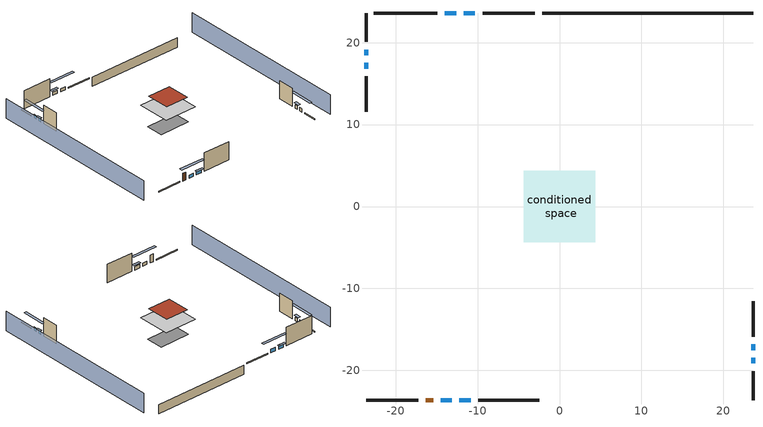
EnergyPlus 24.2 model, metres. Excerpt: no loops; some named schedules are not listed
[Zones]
conditioned space
 floor adiabatic (AdiabaticFloorConstruction): -4.36,-4.36 -4.36,4.36 4.36,4.36 4.36,-4.36 z2.74
 floor foundation (Slab1 construction): -4.13,-2.3 -4.13,2.3 4.13,2.3 4.13,-2.3 z-2.13
 wall outside (RimJoist1 construction): -3.03,23.63 -9.4,23.63 z0.3:0.61
 wall outside (RimJoist2 construction): 23.63,-23.63 23.63,-20.09 z0.3:0.61
 wall outside (RimJoist3 construction): -23.63,-23.63 -17.26,-23.63 z0.3:0.61
 wall outside (RimJoist4 construction): -23.63,23.63 -23.63,20.09 z0.3:0.61
 wall outside (AdiabaticWallConstruction 1): -16.33,-23.63 -15.41,-23.63 z0.3:2.34
 wall outside (AdiabaticWallConstruction): -10.33,23.63 -11.7,23.63 / -12.62,23.63 -13.99,23.63 z0.3:1.19; 23.63,-19.16 23.63,-18.45 / 23.63,-17.53 23.63,-16.81 / -23.63,19.16 -23.63,18.45 / -23.63,17.53 -23.63,16.81 z0.3:1.25; -14.48,-23.63 -13.17,-23.63 z0.3:1.16; -12.24,-23.63 -10.82,-23.63 z0.3:1.22
 wall outside (Wall1 construction): -14.92,23.63 -22.7,23.63 z0.3:5.18
 wall outside (Wall2 construction): 23.63,-15.89 23.63,-11.56 z0.3:5.18
 wall outside (Wall3 construction): -9.9,-23.63 -2.5,-23.63 z0.3:5.18
 wall outside (Wall4 construction): -23.63,15.89 -23.63,11.56 z0.3:5.18
 wall foundation (FoundationWall1 construction): 23.63,23.63 -2.1,23.63 z-2.13:0.3
 window (WindowConstruction): -10.33,23.63 -11.69,23.63 z0.3:1.19
 window (WindowConstruction 1): -12.62,23.63 -13.99,23.63 z0.3:1.19
 window (WindowConstruction 2): 23.63,-19.16 23.63,-18.45 z0.3:1.25
 window (WindowConstruction 3): 23.63,-17.52 23.63,-16.82 z0.3:1.25
 window (WindowConstruction 4): -14.48,-23.63 -13.17,-23.63 z0.3:1.16
 window (WindowConstruction 5): -12.24,-23.63 -10.82,-23.63 z0.3:1.22
 window (WindowConstruction 6): -23.63,19.16 -23.63,18.45 z0.3:1.25
 window (WindowConstruction 7): -23.63,17.52 -23.63,16.82 z0.3:1.25
 door (Door): -16.33,-23.63 -15.41,-23.63 z0.3:2.34
 ceiling adiabatic (AdiabaticFloorConstruction): 4.36,-4.36 4.36,4.36 -4.36,4.36 -4.36,-4.36 z2.74
 roof outside (Roof1 construction): -3.08,3.08 -3.08,-3.08 3.08,-3.08 3.08,3.08 z5.18
shading: -28.2,23.63 -28.2,-23.63 / 28.2,-23.63 28.2,23.63 z0:5.18; -14.44,23.63 -7.58,23.63 -7.58,24.24 -14.44,24.24 z3.93; -14.29,23.63 -12.32,23.63 -12.32,24.24 -14.29,24.24 z1.49; 23.63,-15.71 23.63,-21.9 24.24,-21.9 24.24,-15.71 z3.99; 23.63,-16.51 23.63,-17.83 24.24,-17.83 24.24,-16.51 z1.55; -10.42,-23.63 -17.23,-23.63 -17.23,-24.24 -10.42,-24.24 z3.9; -10.52,-23.63 -12.54,-23.63 -12.54,-24.24 -10.52,-24.24 z1.52; -23.63,15.71 -23.63,21.9 -24.24,21.9 -24.24,15.71 z3.99; -23.63,16.51 -23.63,17.83 -24.24,17.83 -24.24,16.51 z1.55
[Building]
Building 1: Terrain=Suburbs
[Site:Location]
Portland Intl Arpt_OR: Latitude {deg}=45.59; Longitude {deg}=-122.6; Time Zone {hr}=-8; Elevation {m}=33; Keep Site Location Information=Yes
[Site:GroundTemperature:Shallow]
10.2558, 8.96328, 8.85977, 9.47314, 11.9355, 14.3863, 16.5111, 17.8571, 17.9714, 16.8767, 14.8061, 12.4304
[Site:WaterMainsTemperature]
Calculation Method=Schedule; Temperature Schedule=mains temperature schedule
[Material] Roughness=Rough; Thermal Absorptance=0.9
Name | Thickness {m} | Conductivity {W/m-K} | Density {kg/m3} | Specific Heat {J/kg-K} | Solar Absorptance | Visible Absorptance
asphalt or fiberglass shingles | 0.00635 | 0.162714 | 1121.4 | 1465.45 | 0.85 | 0.85
concrete 4.0 in. | 0.1016 | 1.803125 | 2242.8 | 837.4 | 0.7 | 0.7
concrete 8.0 in. | 0.2032 | 1.803125 | 2242.8 | 837.4 | 0.7 | 0.7
door material | 0.04445 | 0.0612267 | 512.64 | 1214.23 | 0.7 | 0.7
floor covering | 0.0127 | 0.0450781 | 54.468 | 1339.84 | 0.9 | 0.9
floor covering 1 | 0.0127 | 0.0433444 | 54.468 | 1339.84 | 0.6 | 0.6
floor rigid ins; wall rigid ins | 0.512978 | 0.029427 | 32.04 | 1214.23 | 0.7 | 0.7
floor stud and cavity | 0.1397 | 1.75129 | 37.0049 | 1207.88 | 0.7 | 0.7
furniture material conditioned space 1 | 0.1524 | 0.115458 | 640.8 | 1214.23 | 0.6 | 0.6
gypsum board | 0.0127 | 0.160291 | 801 | 837.4 | 0.6 | 0.6
gypsum board 1 | 0.0127 | 0.160291 | 801 | 837.4 | 0.7 | 0.7
osb sheathing 0.5 in. | 0.0127 | 0.115458 | 512.64 | 1214.23 | 0.7 | 0.7
osb sheathing 0.75 in. | 0.01905 | 0.115458 | 512.64 | 1214.23 | 0.7 | 0.7
rim joist stud and cavity | 0.0508 | 0.178289 | 50.32683 | 1063.81 | 0.6 | 0.6
roof rigid ins | 0.103632 | 0.029427 | 32.04 | 1214.23 | 0.7 | 0.7
roof stud and cavity | 0.2032 | 0.161866 | 78.34581 | 1123.46 | 0.7 | 0.7
vinyl siding | 0.009525 | 0.089435 | 177.822 | 1046.75 | 0.5 | 0.5
wall stud and cavity | 0.1397 | 0.549615 | 139.0536 | 1170.24 | 0.7 | 0.7
wall stud and cavity 1 | 0.0889 | 0.380278 | 52.3479 | 1209.89 | 0.7 | 0.7
wall stud and cavity 2 | 0.0889 | 0.391764 | 83.0341 | 1211.67 | 0.7 | 0.7
wood siding; wood siding 1 | 0.0254 | 0.102417 | 544.68 | 1172.36 | 0.7 | 0.7
[WindowMaterial:SimpleGlazingSystem]
WindowMaterial: U-Factor {W/m2-K}=2.78222; Solar Heat Gain Coefficient=0.56
[Construction]
AdiabaticFloorConstruction: floor stud and cavity, floor rigid ins, osb sheathing 0.75 in., floor covering 1
AdiabaticWallConstruction: wood siding, wall rigid ins, wall stud and cavity 1, gypsum board
AdiabaticWallConstruction 1: wood siding 1, wall rigid ins, wall stud and cavity 1, gypsum board
Door: door material
FoundationWall1 construction: concrete 8.0 in., gypsum board 1
furniture construction conditioned space 1: furniture material conditioned space 1
PartitionWallConstruction: gypsum board, wall stud and cavity 2, gypsum board
RimJoist1 construction; RimJoist2 construction; RimJoist3 construction; RimJoist4 construction: vinyl siding, rim joist stud and cavity
Roof1 construction: asphalt or fiberglass shingles, roof rigid ins, osb sheathing 0.75 in., roof stud and cavity, gypsum board
Slab1 construction: concrete 4.0 in., floor covering
Wall1 construction; Wall2 construction; Wall3 construction; Wall4 construction: vinyl siding, osb sheathing 0.5 in., wall stud and cavity, gypsum board
WindowConstruction; WindowConstruction 1; WindowConstruction 2; WindowConstruction 3; WindowConstruction 4; WindowConstruction 5; WindowConstruction 6; WindowConstruction 7: WindowMaterial
[Zone]
conditioned space: Multiplier=1; Volume {m3}=278.185; Part of Total Floor Area=Yes
[Space]
conditioned space 1: Zone=conditioned space; Volume {m3}=278.185
[SurfaceProperty:ExposedFoundationPerimeter]
Slab1: Exposed Perimeter Calculation Method=TotalExposedPerimeter; Total Exposed Perimeter {m}=25.72512
[SurfaceProperty:IncidentSolarMultiplier] Incident Solar Multiplier=1; Incident Solar Multiplier Schedule=trans schedule winter=0.85 summer=0.7
Window1; Window2; Window3; Window4; Window5; Window6; Window7; Window8
[InternalMass] Zone or ZoneList=conditioned space; Space or SpaceList=conditioned space 1
Name | Construction | Surface Area {m2}
furniture mass conditioned space 1 | furniture construction conditioned space 1 | 45.63397
partition wall mass | PartitionWallConstruction | 114.085
[Lights]
interior lighting: Zone or ZoneList or Space or SpaceList=conditioned space 1; Schedule=lighting_interior; Design Level Calculation Method=LightingLevel; Lighting Level {W}=767.35; Return Air Fraction=0; Fraction Radiant=0.6; Fraction Visible=0.2; Fraction Replaceable=1
[People]
occupants: Zone or ZoneList or Space or SpaceList=conditioned space 1; Number of People Schedule=occupants; Number of People Calculation Method=People; Number of People=3; Fraction Radiant=0.314171; Sensible Heat Fraction=0.56303; Activity Level Schedule=occupants activity schedule; Carbon Dioxide Generation Rate {m3/s-W}=0; Enable ASHRAE 55 Comfort Warnings=No; Mean Radiant Temperature Calculation Type=EnclosureAveraged
[ElectricEquipment] Zone or ZoneList or Space or SpaceList=conditioned space 1; Design Level Calculation Method=EquipmentLevel
Name | Schedule | Design Level {W} | Fraction Latent | Fraction Radiant | Fraction Lost
ceiling fan | ceiling_fan | 18.018 | 0 | 0.558 | 0
clothes dryer | clothes_dryer | 7574.13 | 0.015 | 0.081 | 0.85
clothes washer | clothes_washer | 355.661 | 0.03 | 0.162 | 0.7
cooking range | cooking_range | 70.6689 | 0.16 | 0.384 | 0.2
dishwasher | dishwasher | 1006.9 | 0.3 | 0.18 | 0.4
freezer | freezer schedule | 194.914 | 0 | 0.6 | 0
fridge | fridge schedule | 49.4292 | 0 | 0.6 | 0
fridge 1 | fridge schedule 1 | 90.9498 | 0 | 0.6 | 0
mech vent bath fan 0 | mech vent bath fan 0 schedule | 15 | 0 | 0 | 1
mech vent house fan | mech vent house fan schedule | 0 | 0 | 0 | 1
mech vent house fan cfis | mech vent house fan cfis schedule | 0 | 0 | 0 | 0
mech vent range fan 0 | mech vent range fan 0 schedule | 30 | 0 | 0 | 1
misc permanent spa heater | misc permanent spa heater schedule | 384.421 | 0 | 0 | 1
misc permanent spa pump | misc permanent spa pump schedule | 402.01 | 0 | 0 | 1
misc plug loads | plug_loads_other | 335.72 | 0.021 | 0.558 | 0.049
misc tv | plug_loads_tv | 435.668 | 0 | 0.6 | 0
whole house fan | Always On Discrete | 0 | 0 | 0 | 1
[OtherEquipment] Zone or ZoneList or Space or SpaceList=conditioned space 1; Design Level Calculation Method=EquipmentLevel
Name | Fuel Type | Schedule | Design Level {W} | Fraction Latent | Fraction Radiant | Fraction Lost
clothes dryer 1 | Electricity | clothes_dryer | 0 | 0.015 | 0.081 | 0.85
cooking range 1 | NaturalGas | cooking_range | 2071.1 | 0.16 | 0.384 | 0.2
general water use latent | None | general water use schedule | 62.594 | 1 | 0 | 0
general water use sensible | None | general water use schedule | -61.6891 | 0 | 0.6 | 0
mech vent house fan latent load; water heater lat | None | Always On Discrete | 0 | 1 | 0 | 0
mech vent house fan sensible load; water heater sens | None | Always On Discrete | 0 | 0 | 0 | 0
water heater energy adjustment1 | Electricity | Always On Discrete | 0.01 | 0 | 0 | 1
[ZoneInfiltration:DesignFlowRate] Zone or ZoneList or Space or SpaceList=conditioned space 1; Schedule=Always On Discrete; Design Flow Rate Calculation Method=Flow/Zone; Design Flow Rate {m3/s}=0
infil flow; natural vent flow; whole house fan flow
[Foundation:Kiva]
Foundation Kiva 1: Initial Indoor Air Temperature {C}=18.8889; Wall Height Above Grade {m}=0.3048; Wall Depth Below Slab {m}=0.2032
[Foundation:Kiva:Settings]
Soil Conductivity {W/m-K}=1.3848; Soil Density {kg/m3}=1842.3; Soil Specific Heat {J/kg-K}=418.7; Ground Solar Absorptivity=0.9; Ground Thermal Absorptivity=0.9; Ground Surface Roughness {m}=0.03; Far-Field Width {m}=40; Deep-Ground Boundary Condition=ZeroFlux; Deep-Ground Depth {m}=40; Minimum Cell Dimension {m}=0.2; Maximum Cell Growth Coefficient=3; Simulation Timestep=Timestep
[Exterior:Lights]
exterior lighting: Schedule=exterior lighting schedule; Design Level {W}=37.1441
[Schedule:Week:Daily]
trans schedule winter=0.85 summer=0.7 Week Rule - Jan1-May26: trans schedule winter=0.85 summer=0.7 day, trans schedule winter=0.85 summer=0.7 day, trans schedule winter=0.85 summer=0.7 day, trans schedule winter=0.85 summer=0.7 day, trans schedule winter=0.85 summer=0.7 day, trans schedule winter=0.85 summer=0.7 day, trans schedule winter=0.85 summer=0.7 day, trans schedule winter=0.85 summer=0.7 default day, trans schedule winter=0.85 summer=0.7 default day, trans schedule winter=0.85 summer=0.7 default day, trans schedule winter=0.85 summer=0.7 default day, trans schedule winter=0.85 summer=0.7 default day
trans schedule winter=0.85 summer=0.7 Week Rule - May27-Jun2: trans schedule winter=0.85 summer=0.7 day, trans schedule winter=0.85 summer=0.7 day, trans schedule winter=0.85 summer=0.7 day, trans schedule winter=0.85 summer=0.7 day, trans schedule winter=0.85 summer=0.7 day, trans schedule winter=0.85 summer=0.7 day 1, trans schedule winter=0.85 summer=0.7 day 1, trans schedule winter=0.85 summer=0.7 default day, trans schedule winter=0.85 summer=0.7 default day, trans schedule winter=0.85 summer=0.7 default day, trans schedule winter=0.85 summer=0.7 default day, trans schedule winter=0.85 summer=0.7 default day
trans schedule winter=0.85 summer=0.7 Week Rule - Jun3-Sep29: trans schedule winter=0.85 summer=0.7 day 1, trans schedule winter=0.85 summer=0.7 day 1, trans schedule winter=0.85 summer=0.7 day 1, trans schedule winter=0.85 summer=0.7 day 1, trans schedule winter=0.85 summer=0.7 day 1, trans schedule winter=0.85 summer=0.7 day 1, trans schedule winter=0.85 summer=0.7 day 1, trans schedule winter=0.85 summer=0.7 default day, trans schedule winter=0.85 summer=0.7 default day, trans schedule winter=0.85 summer=0.7 default day, trans schedule winter=0.85 summer=0.7 default day, trans schedule winter=0.85 summer=0.7 default day
trans schedule winter=0.85 summer=0.7 Week Rule - Sep30-Oct6: trans schedule winter=0.85 summer=0.7 day 1, trans schedule winter=0.85 summer=0.7 day 2, trans schedule winter=0.85 summer=0.7 day 2, trans schedule winter=0.85 summer=0.7 day 2, trans schedule winter=0.85 summer=0.7 day 2, trans schedule winter=0.85 summer=0.7 day 2, trans schedule winter=0.85 summer=0.7 day 2, trans schedule winter=0.85 summer=0.7 default day, trans schedule winter=0.85 summer=0.7 default day, trans schedule winter=0.85 summer=0.7 default day, trans schedule winter=0.85 summer=0.7 default day, trans schedule winter=0.85 summer=0.7 default day
trans schedule winter=0.85 summer=0.7 Week Rule - Oct7-Dec31: trans schedule winter=0.85 summer=0.7 day 2, trans schedule winter=0.85 summer=0.7 day 2, trans schedule winter=0.85 summer=0.7 day 2, trans schedule winter=0.85 summer=0.7 day 2, trans schedule winter=0.85 summer=0.7 day 2, trans schedule winter=0.85 summer=0.7 day 2, trans schedule winter=0.85 summer=0.7 day 2, trans schedule winter=0.85 summer=0.7 default day, trans schedule winter=0.85 summer=0.7 default day, trans schedule winter=0.85 summer=0.7 default day, trans schedule winter=0.85 summer=0.7 default day, trans schedule winter=0.85 summer=0.7 default day
freezer schedule Week Rule - Jan1-Jan27: freezer schedule day, freezer schedule day, freezer schedule day, freezer schedule day, freezer schedule day, freezer schedule day, freezer schedule day, freezer schedule default day, freezer schedule default day, freezer schedule default day, freezer schedule default day, freezer schedule default day
freezer schedule Week Rule - Jan28-Feb3: freezer schedule day, freezer schedule day, freezer schedule day, freezer schedule day, freezer schedule day 1, freezer schedule day 1, freezer schedule day 1, freezer schedule default day, freezer schedule default day, freezer schedule default day, freezer schedule default day, freezer schedule default day
freezer schedule Week Rule - Feb4-Feb24: freezer schedule day 1, freezer schedule day 1, freezer schedule day 1, freezer schedule day 1, freezer schedule day 1, freezer schedule day 1, freezer schedule day 1, freezer schedule default day, freezer schedule default day, freezer schedule default day, freezer schedule default day, freezer schedule default day
freezer schedule Week Rule - Feb25-Mar3: freezer schedule day 1, freezer schedule day 1, freezer schedule day 1, freezer schedule day 1, freezer schedule day 2, freezer schedule day 2, freezer schedule day 2, freezer schedule default day, freezer schedule default day, freezer schedule default day, freezer schedule default day, freezer schedule default day
freezer schedule Week Rule - Mar4-May26: freezer schedule day 2, freezer schedule day 2, freezer schedule day 2, freezer schedule day 2, freezer schedule day 2, freezer schedule day 2, freezer schedule day 2, freezer schedule default day, freezer schedule default day, freezer schedule default day, freezer schedule default day, freezer schedule default day
freezer schedule Week Rule - May27-Jun2: freezer schedule day 2, freezer schedule day 2, freezer schedule day 2, freezer schedule day 2, freezer schedule day 2, freezer schedule day 3, freezer schedule day 3, freezer schedule default day, freezer schedule default day, freezer schedule default day, freezer schedule default day, freezer schedule default day
freezer schedule Week Rule - Jun3-Sep29: freezer schedule day 3, freezer schedule day 3, freezer schedule day 3, freezer schedule day 3, freezer schedule day 3, freezer schedule day 3, freezer schedule day 3, freezer schedule default day, freezer schedule default day, freezer schedule default day, freezer schedule default day, freezer schedule default day
freezer schedule Week Rule - Sep30-Oct6: freezer schedule day 3, freezer schedule day 4, freezer schedule day 4, freezer schedule day 4, freezer schedule day 4, freezer schedule day 4, freezer schedule day 4, freezer schedule default day, freezer schedule default day, freezer schedule default day, freezer schedule default day, freezer schedule default day
freezer schedule Week Rule - Oct7-Oct27: freezer schedule day 4, freezer schedule day 4, freezer schedule day 4, freezer schedule day 4, freezer schedule day 4, freezer schedule day 4, freezer schedule day 4, freezer schedule default day, freezer schedule default day, freezer schedule default day, freezer schedule default day, freezer schedule default day
freezer schedule Week Rule - Oct28-Nov3: freezer schedule day 4, freezer schedule day 4, freezer schedule day 4, freezer schedule day 4, freezer schedule day 5, freezer schedule day 5, freezer schedule day 5, freezer schedule default day, freezer schedule default day, freezer schedule default day, freezer schedule default day, freezer schedule default day
freezer schedule Week Rule - Nov4-Nov24: freezer schedule day 5, freezer schedule day 5, freezer schedule day 5, freezer schedule day 5, freezer schedule day 5, freezer schedule day 5, freezer schedule day 5, freezer schedule default day, freezer schedule default day, freezer schedule default day, freezer schedule default day, freezer schedule default day
freezer schedule Week Rule - Nov25-Dec1: freezer schedule day 5, freezer schedule day 5, freezer schedule day 5, freezer schedule day 5, freezer schedule day 5, freezer schedule day 5, freezer schedule day 6, freezer schedule default day, freezer schedule default day, freezer schedule default day, freezer schedule default day, freezer schedule default day
freezer schedule Week Rule - Dec2-Dec31: freezer schedule day 6, freezer schedule day 6, freezer schedule day 6, freezer schedule day 6, freezer schedule day 6, freezer schedule day 6, freezer schedule day 6, freezer schedule default day, freezer schedule default day, freezer schedule default day, freezer schedule default day, freezer schedule default day
mech vent bath fan 0 schedule Week Rule - Jan1-Dec31: mech vent bath fan 0 schedule day, mech vent bath fan 0 schedule day, mech vent bath fan 0 schedule day, mech vent bath fan 0 schedule day, mech vent bath fan 0 schedule day, mech vent bath fan 0 schedule day, mech vent bath fan 0 schedule day, mech vent bath fan 0 schedule default day, mech vent bath fan 0 schedule default day, mech vent bath fan 0 schedule default day, mech vent bath fan 0 schedule default day, mech vent bath fan 0 schedule default day
mech vent range fan 0 schedule Week Rule - Jan1-Dec31: mech vent range fan 0 schedule day, mech vent range fan 0 schedule day, mech vent range fan 0 schedule day, mech vent range fan 0 schedule day, mech vent range fan 0 schedule day, mech vent range fan 0 schedule day, mech vent range fan 0 schedule day, mech vent range fan 0 schedule default day, mech vent range fan 0 schedule default day, mech vent range fan 0 schedule default day, mech vent range fan 0 schedule default day, mech vent range fan 0 schedule default day
misc permanent spa heater schedule Week Rule - Jan1-Jan27: misc permanent spa heater schedule day, misc permanent spa heater schedule day, misc permanent spa heater schedule day, misc permanent spa heater schedule day, misc permanent spa heater schedule day, misc permanent spa heater schedule day, misc permanent spa heater schedule day, misc permanent spa heater schedule default day, misc permanent spa heater schedule default day, misc permanent spa heater schedule default day, misc permanent spa heater schedule default day, misc permanent spa heater schedule default day
misc permanent spa heater schedule Week Rule - Jan28-Feb3: misc permanent spa heater schedule day, misc permanent spa heater schedule day, misc permanent spa heater schedule day, misc permanent spa heater schedule day, misc permanent spa heater schedule day 1, misc permanent spa heater schedule day 1, misc permanent spa heater schedule day 1, misc permanent spa heater schedule default day, misc permanent spa heater schedule default day, misc permanent spa heater schedule default day, misc permanent spa heater schedule default day, misc permanent spa heater schedule default day
misc permanent spa heater schedule Week Rule - Feb4-Feb24: misc permanent spa heater schedule day 1, misc permanent spa heater schedule day 1, misc permanent spa heater schedule day 1, misc permanent spa heater schedule day 1, misc permanent spa heater schedule day 1, misc permanent spa heater schedule day 1, misc permanent spa heater schedule day 1, misc permanent spa heater schedule default day, misc permanent spa heater schedule default day, misc permanent spa heater schedule default day, misc permanent spa heater schedule default day, misc permanent spa heater schedule default day
misc permanent spa heater schedule Week Rule - Feb25-Mar3: misc permanent spa heater schedule day 1, misc permanent spa heater schedule day 1, misc permanent spa heater schedule day 1, misc permanent spa heater schedule day 1, misc permanent spa heater schedule day 2, misc permanent spa heater schedule day 2, misc permanent spa heater schedule day 2, misc permanent spa heater schedule default day, misc permanent spa heater schedule default day, misc permanent spa heater schedule default day, misc permanent spa heater schedule default day, misc permanent spa heater schedule default day
misc permanent spa heater schedule Week Rule - Mar4-May26: misc permanent spa heater schedule day 2, misc permanent spa heater schedule day 2, misc permanent spa heater schedule day 2, misc permanent spa heater schedule day 2, misc permanent spa heater schedule day 2, misc permanent spa heater schedule day 2, misc permanent spa heater schedule day 2, misc permanent spa heater schedule default day, misc permanent spa heater schedule default day, misc permanent spa heater schedule default day, misc permanent spa heater schedule default day, misc permanent spa heater schedule default day
misc permanent spa heater schedule Week Rule - May27-Jun2: misc permanent spa heater schedule day 2, misc permanent spa heater schedule day 2, misc permanent spa heater schedule day 2, misc permanent spa heater schedule day 2, misc permanent spa heater schedule day 2, misc permanent spa heater schedule day 3, misc permanent spa heater schedule day 3, misc permanent spa heater schedule default day, misc permanent spa heater schedule default day, misc permanent spa heater schedule default day, misc permanent spa heater schedule default day, misc permanent spa heater schedule default day
misc permanent spa heater schedule Week Rule - Jun3-Sep29: misc permanent spa heater schedule day 3, misc permanent spa heater schedule day 3, misc permanent spa heater schedule day 3, misc permanent spa heater schedule day 3, misc permanent spa heater schedule day 3, misc permanent spa heater schedule day 3, misc permanent spa heater schedule day 3, misc permanent spa heater schedule default day, misc permanent spa heater schedule default day, misc permanent spa heater schedule default day, misc permanent spa heater schedule default day, misc permanent spa heater schedule default day
misc permanent spa heater schedule Week Rule - Sep30-Oct6: misc permanent spa heater schedule day 3, misc permanent spa heater schedule day 4, misc permanent spa heater schedule day 4, misc permanent spa heater schedule day 4, misc permanent spa heater schedule day 4, misc permanent spa heater schedule day 4, misc permanent spa heater schedule day 4, misc permanent spa heater schedule default day, misc permanent spa heater schedule default day, misc permanent spa heater schedule default day, misc permanent spa heater schedule default day, misc permanent spa heater schedule default day
misc permanent spa heater schedule Week Rule - Oct7-Oct27: misc permanent spa heater schedule day 4, misc permanent spa heater schedule day 4, misc permanent spa heater schedule day 4, misc permanent spa heater schedule day 4, misc permanent spa heater schedule day 4, misc permanent spa heater schedule day 4, misc permanent spa heater schedule day 4, misc permanent spa heater schedule default day, misc permanent spa heater schedule default day, misc permanent spa heater schedule default day, misc permanent spa heater schedule default day, misc permanent spa heater schedule default day
misc permanent spa heater schedule Week Rule - Oct28-Nov3: misc permanent spa heater schedule day 4, misc permanent spa heater schedule day 4, misc permanent spa heater schedule day 4, misc permanent spa heater schedule day 4, misc permanent spa heater schedule day 5, misc permanent spa heater schedule day 5, misc permanent spa heater schedule day 5, misc permanent spa heater schedule default day, misc permanent spa heater schedule default day, misc permanent spa heater schedule default day, misc permanent spa heater schedule default day, misc permanent spa heater schedule default day
misc permanent spa heater schedule Week Rule - Nov4-Nov24: misc permanent spa heater schedule day 5, misc permanent spa heater schedule day 5, misc permanent spa heater schedule day 5, misc permanent spa heater schedule day 5, misc permanent spa heater schedule day 5, misc permanent spa heater schedule day 5, misc permanent spa heater schedule day 5, misc permanent spa heater schedule default day, misc permanent spa heater schedule default day, misc permanent spa heater schedule default day, misc permanent spa heater schedule default day, misc permanent spa heater schedule default day
misc permanent spa heater schedule Week Rule - Nov25-Dec1: misc permanent spa heater schedule day 5, misc permanent spa heater schedule day 5, misc permanent spa heater schedule day 5, misc permanent spa heater schedule day 5, misc permanent spa heater schedule day 5, misc permanent spa heater schedule day 5, misc permanent spa heater schedule day 6, misc permanent spa heater schedule default day, misc permanent spa heater schedule default day, misc permanent spa heater schedule default day, misc permanent spa heater schedule default day, misc permanent spa heater schedule default day
misc permanent spa heater schedule Week Rule - Dec2-Dec31: misc permanent spa heater schedule day 6, misc permanent spa heater schedule day 6, misc permanent spa heater schedule day 6, misc permanent spa heater schedule day 6, misc permanent spa heater schedule day 6, misc permanent spa heater schedule day 6, misc permanent spa heater schedule day 6, misc permanent spa heater schedule default day, misc permanent spa heater schedule default day, misc permanent spa heater schedule default day, misc permanent spa heater schedule default day, misc permanent spa heater schedule default day
misc permanent spa pump schedule Week Rule - Jan1-Jan27: misc permanent spa pump schedule day, misc permanent spa pump schedule day, misc permanent spa pump schedule day, misc permanent spa pump schedule day, misc permanent spa pump schedule day, misc permanent spa pump schedule day, misc permanent spa pump schedule day, misc permanent spa pump schedule default day, misc permanent spa pump schedule default day, misc permanent spa pump schedule default day, misc permanent spa pump schedule default day, misc permanent spa pump schedule default day
misc permanent spa pump schedule Week Rule - Jan28-Feb3: misc permanent spa pump schedule day, misc permanent spa pump schedule day, misc permanent spa pump schedule day, misc permanent spa pump schedule day, misc permanent spa pump schedule day 1, misc permanent spa pump schedule day 1, misc permanent spa pump schedule day 1, misc permanent spa pump schedule default day, misc permanent spa pump schedule default day, misc permanent spa pump schedule default day, misc permanent spa pump schedule default day, misc permanent spa pump schedule default day
misc permanent spa pump schedule Week Rule - Feb4-Feb24: misc permanent spa pump schedule day 1, misc permanent spa pump schedule day 1, misc permanent spa pump schedule day 1, misc permanent spa pump schedule day 1, misc permanent spa pump schedule day 1, misc permanent spa pump schedule day 1, misc permanent spa pump schedule day 1, misc permanent spa pump schedule default day, misc permanent spa pump schedule default day, misc permanent spa pump schedule default day, misc permanent spa pump schedule default day, misc permanent spa pump schedule default day
misc permanent spa pump schedule Week Rule - Feb25-Mar3: misc permanent spa pump schedule day 1, misc permanent spa pump schedule day 1, misc permanent spa pump schedule day 1, misc permanent spa pump schedule day 1, misc permanent spa pump schedule day 2, misc permanent spa pump schedule day 2, misc permanent spa pump schedule day 2, misc permanent spa pump schedule default day, misc permanent spa pump schedule default day, misc permanent spa pump schedule default day, misc permanent spa pump schedule default day, misc permanent spa pump schedule default day
misc permanent spa pump schedule Week Rule - Mar4-Mar31: misc permanent spa pump schedule day 2, misc permanent spa pump schedule day 2, misc permanent spa pump schedule day 2, misc permanent spa pump schedule day 2, misc permanent spa pump schedule day 2, misc permanent spa pump schedule day 2, misc permanent spa pump schedule day 2, misc permanent spa pump schedule default day, misc permanent spa pump schedule default day, misc permanent spa pump schedule default day, misc permanent spa pump schedule default day, misc permanent spa pump schedule default day
misc permanent spa pump schedule Week Rule - Apr1-Apr28: misc permanent spa pump schedule day 3, misc permanent spa pump schedule day 3, misc permanent spa pump schedule day 3, misc permanent spa pump schedule day 3, misc permanent spa pump schedule day 3, misc permanent spa pump schedule day 3, misc permanent spa pump schedule day 3, misc permanent spa pump schedule default day, misc permanent spa pump schedule default day, misc permanent spa pump schedule default day, misc permanent spa pump schedule default day, misc permanent spa pump schedule default day
misc permanent spa pump schedule Week Rule - Apr29-May5: misc permanent spa pump schedule day 3, misc permanent spa pump schedule day 3, misc permanent spa pump schedule day 4, misc permanent spa pump schedule day 4, misc permanent spa pump schedule day 4, misc permanent spa pump schedule day 4, misc permanent spa pump schedule day 4, misc permanent spa pump schedule default day, misc permanent spa pump schedule default day, misc permanent spa pump schedule default day, misc permanent spa pump schedule default day, misc permanent spa pump schedule default day
misc permanent spa pump schedule Week Rule - May6-May26: misc permanent spa pump schedule day 4, misc permanent spa pump schedule day 4, misc permanent spa pump schedule day 4, misc permanent spa pump schedule day 4, misc permanent spa pump schedule day 4, misc permanent spa pump schedule day 4, misc permanent spa pump schedule day 4, misc permanent spa pump schedule default day, misc permanent spa pump schedule default day, misc permanent spa pump schedule default day, misc permanent spa pump schedule default day, misc permanent spa pump schedule default day
misc permanent spa pump schedule Week Rule - May27-Jun2: misc permanent spa pump schedule day 4, misc permanent spa pump schedule day 4, misc permanent spa pump schedule day 4, misc permanent spa pump schedule day 4, misc permanent spa pump schedule day 4, misc permanent spa pump schedule day 5, misc permanent spa pump schedule day 5, misc permanent spa pump schedule default day, misc permanent spa pump schedule default day, misc permanent spa pump schedule default day, misc permanent spa pump schedule default day, misc permanent spa pump schedule default day
misc permanent spa pump schedule Week Rule - Jun3-Jun30: misc permanent spa pump schedule day 5, misc permanent spa pump schedule day 5, misc permanent spa pump schedule day 5, misc permanent spa pump schedule day 5, misc permanent spa pump schedule day 5, misc permanent spa pump schedule day 5, misc permanent spa pump schedule day 5, misc permanent spa pump schedule default day, misc permanent spa pump schedule default day, misc permanent spa pump schedule default day, misc permanent spa pump schedule default day, misc permanent spa pump schedule default day
[Schedule:Year]
trans schedule winter=0.85 summer=0.7: trans schedule winter=0.85 summer=0.7 Week Rule - Jan1-May26, 1, 1, 5, 26, trans schedule winter=0.85 summer=0.7 Week Rule - May27-Jun2, 5, 27, 6, 2, trans schedule winter=0.85 summer=0.7 Week Rule - Jun3-Sep29, 6, 3, 9, 29, trans schedule winter=0.85 summer=0.7 Week Rule - Sep30-Oct6, 9, 30, 10, 6, trans schedule winter=0.85 summer=0.7 Week Rule - Oct7-Dec31, 10, 7, 12, 31
freezer schedule: freezer schedule Week Rule - Jan1-Jan27, 1, 1, 1, 27, freezer schedule Week Rule - Jan28-Feb3, 1, 28, 2, 3, freezer schedule Week Rule - Feb4-Feb24, 2, 4, 2, 24, freezer schedule Week Rule - Feb25-Mar3, 2, 25, 3, 3, freezer schedule Week Rule - Mar4-May26, 3, 4, 5, 26, freezer schedule Week Rule - May27-Jun2, 5, 27, 6, 2, freezer schedule Week Rule - Jun3-Sep29, 6, 3, 9, 29, freezer schedule Week Rule - Sep30-Oct6, 9, 30, 10, 6, freezer schedule Week Rule - Oct7-Oct27, 10, 7, 10, 27, freezer schedule Week Rule - Oct28-Nov3, 10, 28, 11, 3, freezer schedule Week Rule - Nov4-Nov24, 11, 4, 11, 24, freezer schedule Week Rule - Nov25-Dec1, 11, 25, 12, 1, freezer schedule Week Rule - Dec2-Dec31, 12, 2, 12, 31
mech vent bath fan 0 schedule: mech vent bath fan 0 schedule Week Rule - Jan1-Dec31, 1, 1, 12, 31
mech vent range fan 0 schedule: mech vent range fan 0 schedule Week Rule - Jan1-Dec31, 1, 1, 12, 31
misc permanent spa heater schedule: misc permanent spa heater schedule Week Rule - Jan1-Jan27, 1, 1, 1, 27, misc permanent spa heater schedule Week Rule - Jan28-Feb3, 1, 28, 2, 3, misc permanent spa heater schedule Week Rule - Feb4-Feb24, 2, 4, 2, 24, misc permanent spa heater schedule Week Rule - Feb25-Mar3, 2, 25, 3, 3, misc permanent spa heater schedule Week Rule - Mar4-May26, 3, 4, 5, 26, misc permanent spa heater schedule Week Rule - May27-Jun2, 5, 27, 6, 2, misc permanent spa heater schedule Week Rule - Jun3-Sep29, 6, 3, 9, 29, misc permanent spa heater schedule Week Rule - Sep30-Oct6, 9, 30, 10, 6, misc permanent spa heater schedule Week Rule - Oct7-Oct27, 10, 7, 10, 27, misc permanent spa heater schedule Week Rule - Oct28-Nov3, 10, 28, 11, 3, misc permanent spa heater schedule Week Rule - Nov4-Nov24, 11, 4, 11, 24, misc permanent spa heater schedule Week Rule - Nov25-Dec1, 11, 25, 12, 1, misc permanent spa heater schedule Week Rule - Dec2-Dec31, 12, 2, 12, 31
misc permanent spa pump schedule: misc permanent spa pump schedule Week Rule - Jan1-Jan27, 1, 1, 1, 27, misc permanent spa pump schedule Week Rule - Jan28-Feb3, 1, 28, 2, 3, misc permanent spa pump schedule Week Rule - Feb4-Feb24, 2, 4, 2, 24, misc permanent spa pump schedule Week Rule - Feb25-Mar3, 2, 25, 3, 3, misc permanent spa pump schedule Week Rule - Mar4-Mar31, 3, 4, 3, 31, misc permanent spa pump schedule Week Rule - Apr1-Apr28, 4, 1, 4, 28, misc permanent spa pump schedule Week Rule - Apr29-May5, 4, 29, 5, 5, misc permanent spa pump schedule Week Rule - May6-May26, 5, 6, 5, 26, misc permanent spa pump schedule Week Rule - May27-Jun2, 5, 27, 6, 2, misc permanent spa pump schedule Week Rule - Jun3-Jun30, 6, 3, 6, 30, misc permanent spa pump schedule Week Rule - Jul1-Aug25, 7, 1, 8, 25, misc permanent spa pump schedule Week Rule - Aug26-Sep1, 8, 26, 9, 1, misc permanent spa pump schedule Week Rule - Sep2-Sep29, 9, 2, 9, 29, misc permanent spa pump schedule Week Rule - Sep30-Oct6, 9, 30, 10, 6, misc permanent spa pump schedule Week Rule - Oct7-Oct27, 10, 7, 10, 27, misc permanent spa pump schedule Week Rule - Oct28-Nov3, 10, 28, 11, 3, misc permanent spa pump schedule Week Rule - Nov4-Nov24, 11, 4, 11, 24, misc permanent spa pump schedule Week Rule - Nov25-Dec1, 11, 25, 12, 1, misc permanent spa pump schedule Week Rule - Dec2-Dec31, 12, 2, 12, 31
general water use schedule: general water use schedule Week Rule - Jan1-Dec31, 1, 1, 12, 31
exterior lighting schedule: exterior lighting schedule Week Rule - Jan1-Jan27, 1, 1, 1, 27, exterior lighting schedule Week Rule - Jan28-Feb3, 1, 28, 2, 3, exterior lighting schedule Week Rule - Feb4-Feb24, 2, 4, 2, 24, exterior lighting schedule Week Rule - Feb25-Mar3, 2, 25, 3, 3, exterior lighting schedule Week Rule - Mar4-Mar31, 3, 4, 3, 31, exterior lighting schedule Week Rule - Apr1-Apr28, 4, 1, 4, 28, exterior lighting schedule Week Rule - Apr29-May5, 4, 29, 5, 5, exterior lighting schedule Week Rule - May6-May26, 5, 6, 5, 26, exterior lighting schedule Week Rule - May27-Jun2, 5, 27, 6, 2, exterior lighting schedule Week Rule - Jun3-Jun30, 6, 3, 6, 30, exterior lighting schedule Week Rule - Jul1-Jul28, 7, 1, 7, 28, exterior lighting schedule Week Rule - Jul29-Aug4, 7, 29, 8, 4, exterior lighting schedule Week Rule - Aug5-Aug25, 8, 5, 8, 25, exterior lighting schedule Week Rule - Aug26-Sep1, 8, 26, 9, 1, exterior lighting schedule Week Rule - Sep2-Sep29, 9, 2, 9, 29, exterior lighting schedule Week Rule - Sep30-Oct6, 9, 30, 10, 6, exterior lighting schedule Week Rule - Oct7-Oct27, 10, 7, 10, 27, exterior lighting schedule Week Rule - Oct28-Nov3, 10, 28, 11, 3, exterior lighting schedule Week Rule - Nov4-Nov24, 11, 4, 11, 24, exterior lighting schedule Week Rule - Nov25-Dec1, 11, 25, 12, 1, exterior lighting schedule Week Rule - Dec2-Dec31, 12, 2, 12, 31
[Schedule:File] File=in.schedules.csv; Rows to Skip at Top=1; Number of Hours of Data=8760; Column Separator=Comma; Interpolate to Timestep=Yes; Minutes per Item=15; Adjust Schedule for Daylight Savings=Yes
Name | Column Number
lighting_interior | 5
occupants | 1
ceiling_fan | 4
clothes_dryer | 10
clothes_washer | 9
cooking_range | 11
dishwasher | 7
plug_loads_other | 2
plug_loads_tv | 3
[Schedule:Constant]
Name | Hourly Value
occupants activity schedule | 117.228
fridge schedule; fridge schedule 1 | 0
mech vent house fan schedule; mech vent house fan cfis schedule; Always On Discrete | 1
[Schedule:Compact]
mains temperature schedule: Through: 01/01, For: AllDays, Until: 24:00, 13.0633, Through: 01/02, For: AllDays, Until: 24:00, 13.0189, Through: 01/03, For: AllDays, Until: 24:00, 12.975, Through: 01/04, For: AllDays, Until: 24:00, 12.9328, Through: 01/05, For: AllDays, Until: 24:00, 12.8917, Through: 01/06, For: AllDays, Until: 24:00, 12.8517, Through: 01/07, For: AllDays, Until: 24:00, 12.8122, Through: 01/08, For: AllDays, Until: 24:00, 12.7744, Through: 01/09, For: AllDays, Until: 24:00, 12.7378, Through: 01/10, For: AllDays, Until: 24:00, 12.7017, Through: 01/11, For: AllDays, Until: 24:00, 12.6672, Through: 01/12, For: AllDays, Until: 24:00, 12.6339, Through: 01/13, For: AllDays, Until: 24:00, 12.6017, Through: 01/14, For: AllDays, Until: 24:00, 12.5706, Through: 01/15, For: AllDays, Until: 24:00, 12.5411, Through: 01/16, For: AllDays, Until: 24:00, 12.5122, Through: 01/17, For: AllDays, Until: 24:00, 12.485, Through: 01/18, For: AllDays, Until: 24:00, 12.4583, Through: 01/19, For: AllDays, Until: 24:00, 12.4333, Through: 01/20, For: AllDays, Until: 24:00, 12.41, Through: 01/21, For: AllDays, Until: 24:00, 12.3872, Through: 01/22, For: AllDays, Until: 24:00, 12.3661, Through: 01/23, For: AllDays, Until: 24:00, 12.3456, Through: 01/24, For: AllDays, Until: 24:00, 12.3272, Through: 01/25, For: AllDays, Until: 24:00, 12.3094, Through: 01/26, For: AllDays, Until: 24:00, 12.2933, Through: 01/27, For: AllDays, Until: 24:00, 12.2783, Through: 01/28, For: AllDays, Until: 24:00, 12.2644, Through: 01/29, For: AllDays, Until: 24:00, 12.2517, Through: 01/30, For: AllDays, Until: 24:00, 12.2406, Through: 01/31, For: AllDays, Until: 24:00, 12.2306, Through: 02/01, For: AllDays, Until: 24:00, 12.2222, Through: 02/02, For: AllDays, Until: 24:00, 12.215, Through: 02/03, For: AllDays, Until: 24:00, 12.2089, Through: 02/04, For: AllDays, Until: 24:00, 12.2039, Through: 02/05, For: AllDays, Until: 24:00, 12.2006, Through: 02/06, For: AllDays, Until: 24:00, 12.1983, Through: 02/07, For: AllDays, Until: 24:00, 12.1978, Through: 02/08, For: AllDays, Until: 24:00, 12.1978, Through: 02/09, For: AllDays, Until: 24:00, 12.2, Through: 02/10, For: AllDays, Until: 24:00, 12.2028, Through: 02/11, For: AllDays, Until: 24:00, 12.2072, Through: 02/12, For: AllDays, Until: 24:00, 12.2128, Through: 02/13, For: AllDays, Until: 24:00, 12.2194, Through: 02/14, For: AllDays, Until: 24:00, 12.2278, Through: 02/15, For: AllDays, Until: 24:00, 12.2372, Through: 02/16, For: AllDays, Until: 24:00, 12.2483, Through: 02/17, For: AllDays, Until: 24:00, 12.26, Through: 02/18, For: AllDays, Until: 24:00, 12.2733, Through: 02/19, For: AllDays, Until: 24:00, 12.2883, Through: 02/20, For: AllDays, Until: 24:00, 12.3039, Through: 02/21, For: AllDays, Until: 24:00, 12.3211, Through: 02/22, For: AllDays, Until: 24:00, 12.3394, Through: 02/23, For: AllDays, Until: 24:00, 12.3594, Through: 02/24, For: AllDays, Until: 24:00, 12.38, Through: 02/25, For: AllDays, Until: 24:00, 12.4022, Through: 02/26, For: AllDays, Until: 24:00, 12.4256, Through: 02/27, For: AllDays, Until: 24:00, 12.4506, Through: 02/28, For: AllDays, Until: 24:00, 12.4761, Through: 03/01, For: AllDays, Until: 24:00, 12.5033, Through: 03/02, For: AllDays, Until: 24:00, 12.5317, Through: 03/03, For: AllDays, Until: 24:00, 12.5611, Through: 03/04, For: AllDays, Until: 24:00, 12.5917, Through: 03/05, For: AllDays, Until: 24:00, 12.6233, Through: 03/06, For: AllDays, Until: 24:00, 12.6567, Through: 03/07, For: AllDays, Until: 24:00, 12.6906, Through: 03/08, For: AllDays, Until: 24:00, 12.7261, Through: 03/09, For: AllDays, Until: 24:00, 12.7628, Through: 03/10, For: AllDays, Until: 24:00, 12.8, Through: 03/11, For: AllDays, Until: 24:00, 12.8389, Through: 03/12, For: AllDays, Until: 24:00, 12.8789, Through: 03/13, For: AllDays, Until: 24:00, 12.9194, Through: 03/14, For: AllDays, Until: 24:00, 12.9617, Through: 03/15, For: AllDays, Until: 24:00, 13.0044, Through: 03/16, For: AllDays, Until: 24:00, 13.0489, Through: 03/17, For: AllDays, Until: 24:00, 13.0939, Through: 03/18, For: AllDays, Until: 24:00, 13.14, Through: 03/19, For: AllDays, Until: 24:00, 13.1872, Through: 03/20, For: AllDays, Until: 24:00, 13.2356, Through: 03/21, For: AllDays, Until: 24:00, 13.285, Through: 03/22, For: AllDays, Until: 24:00, 13.335, Through: 03/23, For: AllDays, Until: 24:00, 13.3861, Through: 03/24, For: AllDays, Until: 24:00, 13.4383, Through: 03/25, For: AllDays, Until: 24:00, 13.4911, Through: 03/26, For: AllDays, Until: 24:00, 13.545, Through: 03/27, For: AllDays, Until: 24:00, 13.6, Through: 03/28, For: AllDays, Until: 24:00, 13.6556, Through: 03/29, For: AllDays, Until: 24:00, 13.7122, Through: 03/30, For: AllDays, Until: 24:00, 13.77, Through: 03/31, For: AllDays, Until: 24:00, 13.8283, Through: 04/01, For: AllDays, Until: 24:00, 13.8872, Through: 04/02, For: AllDays, Until: 24:00, 13.9472, Through: 04/03, For: AllDays, Until: 24:00, 14.0078, Through: 04/04, For: AllDays, Until: 24:00, 14.0689, Through: 04/05, For: AllDays, Until: 24:00, 14.1311, Through: 04/06, For: AllDays, Until: 24:00, 14.1944, Through: 04/07, For: AllDays, Until: 24:00, 14.2578, Through: 04/08, For: AllDays, Until: 24:00, 14.3222, Through: 04/09, For: AllDays, Until: 24:00, 14.3872, Through: 04/10, For: AllDays, Until: 24:00, 14.4528, Through: 04/11, For: AllDays, Until: 24:00, 14.5189, Through: 04/12, For: AllDays, Until: 24:00, 14.5856, Through: 04/13, For: AllDays, Until: 24:00, 14.6533, Through: 04/14, For: AllDays, Until: 24:00, 14.7211, Through: 04/15, For: AllDays, Until: 24:00, 14.7894, Through: 04/16, For: AllDays, Until: 24:00, 14.8589, Through: 04/17, For: AllDays, Until: 24:00, 14.9283, Through: 04/18, For: AllDays, Until: 24:00, 14.9983, Through: 04/19, For: AllDays, Until: 24:00, 15.0689, Through: 04/20, For: AllDays, Until: 24:00, 15.14, Through: 04/21, For: AllDays, Until: 24:00, 15.2111, Through: 04/22, For: AllDays, Until: 24:00, 15.2833, Through: 04/23, For: AllDays, Until: 24:00, 15.3556, Through: 04/24, For: AllDays, Until: 24:00, 15.4278, Through: 04/25, For: AllDays, Until: 24:00, 15.5006, Through: 04/26, For: AllDays, Until: 24:00, 15.5739, Through: 04/27, For: AllDays, Until: 24:00, 15.6478, Through: 04/28, For: AllDays, Until: 24:00, 15.7211, Through: 04/29, For: AllDays, Until: 24:00, 15.7956, Through: 04/30, For: AllDays, Until: 24:00, 15.8694, Through: 05/01, For: AllDays, Until: 24:00, 15.9439, Through: 05/02, For: AllDays, Until: 24:00, 16.0189, Through: 05/03, For: AllDays, Until: 24:00, 16.0939, Through: 05/04, For: AllDays, Until: 24:00, 16.1689, Through: 05/05, For: AllDays, Until: 24:00, 16.2439, Through: 05/06, For: AllDays, Until: 24:00, 16.3189, Through: 05/07, For: AllDays, Until: 24:00, 16.3944, Through: 05/08, For: AllDays, Until: 24:00, 16.4694, Through: 05/09, For: AllDays, Until: 24:00, 16.545, Through: 05/10, For: AllDays, Until: 24:00, 16.6206, Through: 05/11, For: AllDays, Until: 24:00, 16.6956, Through: 05/12, For: AllDays, Until: 24:00, 16.7711, Through: 05/13, For: AllDays, Until: 24:00, 16.8461, Through: 05/14, For: AllDays, Until: 24:00, 16.9217, Through: 05/15, For: AllDays, Until: 24:00, 16.9967, Through: 05/16, For: AllDays, Until: 24:00, 17.0717, Through: 05/17, For: AllDays, Until: 24:00, 17.1467, Through: 05/18, For: AllDays, Until: 24:00, 17.2211, Through: 05/19, For: AllDays, Until: 24:00, 17.2956, Through: 05/20, For: AllDays, Until: 24:00, 17.37, Through: 05/21, For: AllDays, Until: 24:00, 17.4439, Through: 05/22, For: AllDays, Until: 24:00, 17.5178, Through: 05/23, For: AllDays, Until: 24:00, 17.5911, Through: 05/24, For: AllDays, Until: 24:00, 17.6644, Through: 05/25, For: AllDays, Until: 24:00, 17.7372, Through: 05/26, For: AllDays, Until: 24:00, 17.8094, Through: 05/27, For: AllDays, Until: 24:00, 17.8817, Through: 05/28, For: AllDays, Until: 24:00, 17.9533, Through: 05/29, For: AllDays, Until: 24:00, 18.025, Through: 05/30, For: AllDays, Until: 24:00, 18.0961, Through: 05/31, For: AllDays, Until: 24:00, 18.1661, Through: 06/01, For: AllDays, Until: 24:00, 18.2361, Through: 06/02, For: AllDays, Until: 24:00, 18.3061, Through: 06/03, For: AllDays, Until: 24:00, 18.375, Through: 06/04, For: AllDays, Until: 24:00, 18.4433, Through: 06/05, For: AllDays, Until: 24:00, 18.5111, Through: 06/06, For: AllDays, Until: 24:00, 18.5789, Through: 06/07, For: AllDays, Until: 24:00, 18.6456, Through: 06/08, For: AllDays, Until: 24:00, 18.7117, Through: 06/09, For: AllDays, Until: 24:00, 18.7772, Through: 06/10, For: AllDays, Until: 24:00, 18.8417, Through: 06/11, For: AllDays, Until: 24:00, 18.9061, Through: 06/12, For: AllDays, Until: 24:00, 18.9694, Through: 06/13, For: AllDays, Until: 24:00, 19.0322, Through: 06/14, For: AllDays, Until: 24:00, 19.0944, Through: 06/15, For: AllDays, Until: 24:00, 19.1556, Through: 06/16, For: AllDays, Until: 24:00, 19.2167, Through: 06/17, For: AllDays, Until: 24:00, 19.2761, Through: 06/18, For: AllDays, Until: 24:00, 19.335, Through: 06/19, For: AllDays, Until: 24:00, 19.3933, Through: 06/20, For: AllDays, Until: 24:00, 19.4506, Through: 06/21, For: AllDays, Until: 24:00, 19.5072, Through: 06/22, For: AllDays, Until: 24:00, 19.5628, Through: 06/23, For: AllDays, Until: 24:00, 19.6172, Through: 06/24, For: AllDays, Until: 24:00, 19.6711, Through: 06/25, For: AllDays, Until: 24:00, 19.7244, Through: 06/26, For: AllDays, Until: 24:00, 19.7761, Through: 06/27, For: AllDays, Until: 24:00, 19.8272, Through: 06/28, For: AllDays, Until: 24:00, 19.8772, Through: 06/29, For: AllDays, Until: 24:00, 19.9267, Through: 06/30, For: AllDays, Until: 24:00, 19.9744, Through: 07/01, For: AllDays, Until: 24:00, 20.0217, Through: 07/02, For: AllDays, Until: 24:00, 20.0678, Through: 07/03, For: AllDays, Until: 24:00, 20.1128, Through: 07/04, For: AllDays, Until: 24:00, 20.1567, Through: 07/05, For: AllDays, Until: 24:00, 20.1994, Through: 07/06, For: AllDays, Until: 24:00, 20.2417, Through: 07/07, For: AllDays, Until: 24:00, 20.2822, Through: 07/08, For: AllDays, Until: 24:00, 20.3222, Through: 07/09, For: AllDays, Until: 24:00, 20.3606, Through: 07/10, For: AllDays, Until: 24:00, 20.3978, Through: 07/11, For: AllDays, Until: 24:00, 20.4344, Through: 07/12, For: AllDays, Until: 24:00, 20.4694, Through: 07/13, For: AllDays, Until: 24:00, 20.5033, Through: 07/14, For: AllDays, Until: 24:00, 20.5367, Through: 07/15, For: AllDays, Until: 24:00, 20.5683, Through: 07/16, For: AllDays, Until: 24:00, 20.5983, Through: 07/17, For: AllDays, Until: 24:00, 20.6278, Through: 07/18, For: AllDays, Until: 24:00, 20.6561, Through: 07/19, For: AllDays, Until: 24:00, 20.6828, Through: 07/20, For: AllDays, Until: 24:00, 20.7089, Through: 07/21, For: AllDays, Until: 24:00, 20.7333, Through: 07/22, For: AllDays, Until: 24:00, 20.7561, Through: 07/23, For: AllDays, Until: 24:00, 20.7783, Through: 07/24, For: AllDays, Until: 24:00, 20.7989, Through: 07/25, For: AllDays, Until: 24:00, 20.8189, Through: 07/26, For: AllDays, Until: 24:00, 20.8367, Through: 07/27, For: AllDays, Until: 24:00, 20.8539, Through: 07/28, For: AllDays, Until: 24:00, 20.8694, Through: 07/29, For: AllDays, Until: 24:00, 20.8839, Through: 07/30, For: AllDays, Until: 24:00, 20.8972, Through: 07/31, For: AllDays, Until: 24:00, 20.9094, Through: 08/01, For: AllDays, Until: 24:00, 20.92, Through: 08/02, For: AllDays, Until: 24:00, 20.9289, Through: 08/03, For: AllDays, Until: 24:00, 20.9372, Through: 08/04, For: AllDays, Until: 24:00, 20.9439, Through: 08/05, For: AllDays, Until: 24:00, 20.9494, Through: 08/06, For: AllDays, Until: 24:00, 20.9533, Through: 08/07, For: AllDays, Until: 24:00, 20.9567, Through: 08/08, For: AllDays, Until: 24:00, 20.9578, Through: 08/09, For: AllDays, Until: 24:00, 20.9583, Through: 08/10, For: AllDays, Until: 24:00, 20.9572, Through: 08/11, For: AllDays, Until: 24:00, 20.955, Through: 08/12, For: AllDays, Until: 24:00, 20.9511, Through: 08/13, For: AllDays, Until: 24:00, 20.9467, Through: 08/14, For: AllDays, Until: 24:00, 20.94, Through: 08/15, For: AllDays, Until: 24:00, 20.9328, Through: 08/16, For: AllDays, Until: 24:00, 20.9239, Through: 08/17, For: AllDays, Until: 24:00, 20.9139, Through: 08/18, For: AllDays, Until: 24:00, 20.9028, Through: 08/19, For: AllDays, Until: 24:00, 20.89, Through: 08/20, For: AllDays, Until: 24:00, 20.8761, Through: 08/21, For: AllDays, Until: 24:00, 20.8611, Through: 08/22, For: AllDays, Until: 24:00, 20.8444, Through: 08/23, For: AllDays, Until: 24:00, 20.8267, Through: 08/24, For: AllDays, Until: 24:00, 20.8078, Through: 08/25, For: AllDays, Until: 24:00, 20.7872, Through: 08/26, For: AllDays, Until: 24:00, 20.7661, Through: 08/27, For: AllDays, Until: 24:00, 20.7433, Through: 08/28, For: AllDays, Until: 24:00, 20.7194, Through: 08/29, For: AllDays, Until: 24:00, 20.6944, Through: 08/30, For: AllDays, Until: 24:00, 20.6678, Through: 08/31, For: AllDays, Until: 24:00, 20.64, Through: 09/01, For: AllDays, Until: 24:00, 20.6111, Through: 09/02, For: AllDays, Until: 24:00, 20.5811, Through: 09/03, For: AllDays, Until: 24:00, 20.55, Through: 09/04, For: AllDays, Until: 24:00, 20.5178, Through: 09/05, For: AllDays, Until: 24:00, 20.4844, Through: 09/06, For: AllDays, Until: 24:00, 20.4494, Through: 09/07, For: AllDays, Until: 24:00, 20.4139, Through: 09/08, For: AllDays, Until: 24:00, 20.3767, Through: 09/09, For: AllDays, Until: 24:00, 20.3389, Through: 09/10, For: AllDays, Until: 24:00, 20.2994, Through: 09/11, For: AllDays, Until: 24:00, 20.2594, Through: 09/12, For: AllDays, Until: 24:00, 20.2178, Through: 09/13, For: AllDays, Until: 24:00, 20.1756, Through: 09/14, For: AllDays, Until: 24:00, 20.1317, Through: 09/15, For: AllDays, Until: 24:00, 20.0872, Through: 09/16, For: AllDays, Until: 24:00, 20.0417, Through: 09/17, For: AllDays, Until: 24:00, 19.995, Through: 09/18, For: AllDays, Until: 24:00, 19.9472, Through: 09/19, For: AllDays, Until: 24:00, 19.8983, Through: 09/20, For: AllDays, Until: 24:00, 19.8489, Through: 09/21, For: AllDays, Until: 24:00, 19.7983, Through: 09/22, For: AllDays, Until: 24:00, 19.7467, Through: 09/23, For: AllDays, Until: 24:00, 19.6944, Through: 09/24, For: AllDays, Until: 24:00, 19.6406, Through: 09/25, For: AllDays, Until: 24:00, 19.5867, Through: 09/26, For: AllDays, Until: 24:00, 19.5311, Through: 09/27, For: AllDays, Until: 24:00, 19.475, Through: 09/28, For: AllDays, Until: 24:00, 19.4183, Through: 09/29, For: AllDays, Until: 24:00, 19.3606, Through: 09/30, For: AllDays, Until: 24:00, 19.3017, Through: 10/01, For: AllDays, Until: 24:00, 19.2422, Through: 10/02, For: AllDays, Until: 24:00, 19.1822, Through: 10/03, For: AllDays, Until: 24:00, 19.1211, Through: 10/04, For: AllDays, Until: 24:00, 19.0594, Through: 10/05, For: AllDays, Until: 24:00, 18.9967, Through: 10/06, For: AllDays, Until: 24:00, 18.9333, Through: 10/07, For: AllDays, Until: 24:00, 18.8694, Through: 10/08, For: AllDays, Until: 24:00, 18.805, Through: 10/09, For: AllDays, Until: 24:00, 18.74, Through: 10/10, For: AllDays, Until: 24:00, 18.6739, Through: 10/11, For: AllDays, Until: 24:00, 18.6072, Through: 10/12, For: AllDays, Until: 24:00, 18.5406, Through: 10/13, For: AllDays, Until: 24:00, 18.4728, Through: 10/14, For: AllDays, Until: 24:00, 18.4044, Through: 10/15, For: AllDays, Until: 24:00, 18.3356, Through: 10/16, For: AllDays, Until: 24:00, 18.2661, Through: 10/17, For: AllDays, Until: 24:00, 18.1967, Through: 10/18, For: AllDays, Until: 24:00, 18.1261, Through: 10/19, For: AllDays, Until: 24:00, 18.0556, Through: 10/20, For: AllDays, Until: 24:00, 17.9844, Through: 10/21, For: AllDays, Until: 24:00, 17.9128, Through: 10/22, For: AllDays, Until: 24:00, 17.8406, Through: 10/23, For: AllDays, Until: 24:00, 17.7683, Through: 10/24, For: AllDays, Until: 24:00, 17.6956, Through: 10/25, For: AllDays, Until: 24:00, 17.6228, Through: 10/26, For: AllDays, Until: 24:00, 17.5494, Through: 10/27, For: AllDays, Until: 24:00, 17.4756, Through: 10/28, For: AllDays, Until: 24:00, 17.4017, Through: 10/29, For: AllDays, Until: 24:00, 17.3278, Through: 10/30, For: AllDays, Until: 24:00, 17.2533, Through: 10/31, For: AllDays, Until: 24:00, 17.1789, Through: 11/01, For: AllDays, Until: 24:00, 17.1039, Through: 11/02, For: AllDays, Until: 24:00, 17.0289, Through: 11/03, For: AllDays, Until: 24:00, 16.9539, Through: 11/04, For: AllDays, Until: 24:00, 16.8789, Through: 11/05, For: AllDays, Until: 24:00, 16.8033, Through: 11/06, For: AllDays, Until: 24:00, 16.7283, Through: 11/07, For: AllDays, Until: 24:00, 16.6528, Through: 11/08, For: AllDays, Until: 24:00, 16.5772, Through: 11/09, For: AllDays, Until: 24:00, 16.5022, Through: 11/10, For: AllDays, Until: 24:00, 16.4267, Through: 11/11, For: AllDays, Until: 24:00, 16.3517, Through: 11/12, For: AllDays, Until: 24:00, 16.2761, Through: 11/13, For: AllDays, Until: 24:00, 16.2011, Through: 11/14, For: AllDays, Until: 24:00, 16.1261, Through: 11/15, For: AllDays, Until: 24:00, 16.0511, Through: 11/16, For: AllDays, Until: 24:00, 15.9761, Through: 11/17, For: AllDays, Until: 24:00, 15.9017, Through: 11/18, For: AllDays, Until: 24:00, 15.8272, Through: 11/19, For: AllDays, Until: 24:00, 15.7533, Through: 11/20, For: AllDays, Until: 24:00, 15.6794, Through: 11/21, For: AllDays, Until: 24:00, 15.6056, Through: 11/22, For: AllDays, Until: 24:00, 15.5322, Through: 11/23, For: AllDays, Until: 24:00, 15.4594, Through: 11/24, For: AllDays, Until: 24:00, 15.3867, Through: 11/25, For: AllDays, Until: 24:00, 15.3144, Through: 11/26, For: AllDays, Until: 24:00, 15.2422, Through: 11/27, For: AllDays, Until: 24:00, 15.1706, Through: 11/28, For: AllDays, Until: 24:00, 15.0994, Through: 11/29, For: AllDays, Until: 24:00, 15.0289, Through: 11/30, For: AllDays, Until: 24:00, 14.9583, Through: 12/01, For: AllDays, Until: 24:00, 14.8889, Through: 12/02, For: AllDays, Until: 24:00, 14.8194, Through: 12/03, For: AllDays, Until: 24:00, 14.7506, Through: 12/04, For: AllDays, Until: 24:00, 14.6822, Through: 12/05, For: AllDays, Until: 24:00, 14.6144, Through: 12/06, For: AllDays, Until: 24:00, 14.5478, Through: 12/07, For: AllDays, Until: 24:00, 14.4811, Through: 12/08, For: AllDays, Until: 24:00, 14.415, Through: 12/09, For: AllDays, Until: 24:00, 14.35, Through: 12/10, For: AllDays, Until: 24:00, 14.2856, Through: 12/11, For: AllDays, Until: 24:00, 14.2217, Through: 12/12, For: AllDays, Until: 24:00, 14.1583, Through: 12/13, For: AllDays, Until: 24:00, 14.0961, Through: 12/14, For: AllDays, Until: 24:00, 14.0339, Through: 12/15, For: AllDays, Until: 24:00, 13.9733, Through: 12/16, For: AllDays, Until: 24:00, 13.9128, Through: 12/17, For: AllDays, Until: 24:00, 13.8533, Through: 12/18, For: AllDays, Until: 24:00, 13.795, Through: 12/19, For: AllDays, Until: 24:00, 13.7372, Through: 12/20, For: AllDays, Until: 24:00, 13.68, Through: 12/21, For: AllDays, Until: 24:00, 13.6239, Through: 12/22, For: AllDays, Until: 24:00, 13.5689, Through: 12/23, For: AllDays, Until: 24:00, 13.5144, Through: 12/24, For: AllDays, Until: 24:00, 13.4611, Through: 12/25, For: AllDays, Until: 24:00, 13.4083, Through: 12/26, For: AllDays, Until: 24:00, 13.3572, Through: 12/27, For: AllDays, Until: 24:00, 13.3061, Through: 12/28, For: AllDays, Until: 24:00, 13.2567, Through: 12/29, For: AllDays, Until: 24:00, 13.2078, Through: 12/30, For: AllDays, Until: 24:00, 13.1606, Through: 12/31, For: AllDays, Until: 24:00, 13.1139
